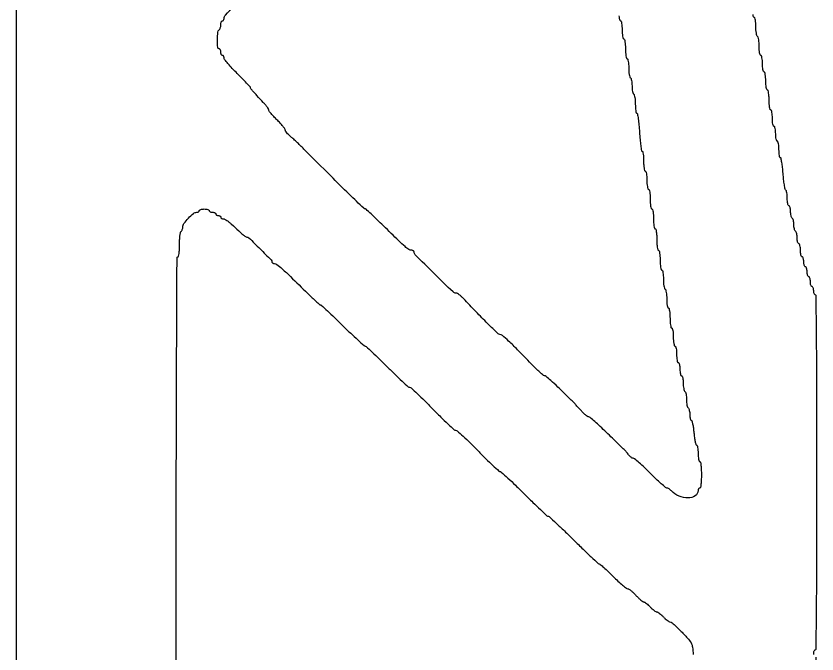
# Model space of a CAD drawing. Extents: x 70 to 555, y 306 to 2131.
# Drawn here: x 70 to 555, y 1218.5 to 1604.9 of the extents above; entities that cross this region are included whole.
import ezdxf

# ---------------------------------------------------------------- set-up
doc = ezdxf.new("R2010")
doc.units = 0

msp = doc.modelspace()

# ---------------------------------------------------------------- linework, layer by layer
for points in [[(70.501733, 1791.502613, 0.000006), (70.250436, 1648.375, 0.000323), (70.057153, 1472.201077, 0.000113), (70, 1218.5, 0.000113), (70.057153, 964.798923, 0.000323)], [(70.250436, 788.625, 0.000006), (70.501733, 645.497387, 0.413696)], [(435.072205, 1605.083446, 0.03053), (435.29375, 1603.46875, 0.031449), (435.610183, 1602.280551, 0.322437), (436, 1602, -0.332234), (436.391033, 1601.707933, -0.026982), (436.70625, 1600.384375, -0.027868), (436.927854, 1598.60834, -0.017105), (437, 1596.5, 0.017105), (437.072146, 1594.39166, 0.027868), (437.29375, 1592.615625, 0.026982), (437.608967, 1591.292067, 0.332234), (438, 1591, -0.339565), (438.395008, 1590.696775, -0.024068), (438.708333, 1589.25, -0.025878), (438.928566, 1587.316313, -0.015416), (439, 1585, 0.015416), (439.071434, 1582.683687, 0.025878), (439.291667, 1580.75, 0.024068), (439.604992, 1579.303225, 0.339565), (440, 1579, -0.331172), (440.390894, 1578.709201, -0.027462), (440.70625, 1577.401711, -0.028158), (440.927848, 1575.64472, -0.017292), (441, 1573.559017, 0.017115), (441.072902, 1571.429906, 0.023783), (441.29375, 1569.534775, 0.021638), (441.60908, 1568.032051, 0.194165), (442, 1567.5, -0.178843), (442.388765, 1567.002457, -0.027992), (442.70625, 1565.776311, -0.028151), (442.926872, 1564.223215, -0.021209), (443, 1562.5, 0.021209), (443.073128, 1560.776785, 0.028151), (443.29375, 1559.223689, 0.027992), (443.611235, 1557.997543, 0.178843), (444, 1557.5, -0.194165), (444.39092, 1556.967949, -0.021638), (444.70625, 1555.465225, -0.023783), (444.927098, 1553.570094, -0.017115), (445, 1551.440983, 0.015574), (445.064986, 1549.355161, 0.025475), (445.264772, 1547.598289, 0.023104), (445.54781, 1546.272754, 0.340914), (445.901351, 1546, -0.367291), (446.283143, 1545.675808, -0.005719), (446.749004, 1542.621875, -0.012066), (447.180892, 1538.909229, -0.007319), (447.52125, 1534.5, 0.007146), (447.860076, 1530.090755, 0.011786), (448.287254, 1526.378125, 0.005464), (448.746835, 1523.317691, 0.368095), (449.119899, 1523, -0.350995), (449.466486, 1522.722513, -0.018729), (449.74147, 1521.2375, -0.022635), (449.936591, 1519.300246, -0.013781), (450, 1517, 0.015416), (450.071434, 1514.683687, 0.025878), (450.291667, 1512.75, 0.024068), (450.604992, 1511.303225, 0.339565), (451, 1511, -0.332234), (451.391033, 1510.707933, -0.026982), (451.70625, 1509.384375, -0.027868), (451.927854, 1507.60834, -0.017105), (452, 1505.5, 0.017105), (452.072146, 1503.39166, 0.027868), (452.29375, 1501.615625, 0.026982), (452.608967, 1500.292067, 0.332234), (453, 1500, -0.339565), (453.395008, 1499.696775, -0.024068), (453.708333, 1498.25, -0.025878), (453.928566, 1496.316313, -0.015416), (454, 1494, 0.015416), (454.071434, 1491.683687, 0.025878), (454.291667, 1489.75, 0.024068), (454.604992, 1488.303225, 0.339565), (455, 1488, -0.339565), (455.395008, 1487.696775, -0.024068), (455.708333, 1486.25, -0.025878), (455.928566, 1484.316313, -0.015416), (456, 1482, 0.015416), (456.071434, 1479.683687, 0.025878), (456.291667, 1477.75, 0.024068), (456.604992, 1476.303225, 0.339565), (457, 1476, -0.345347), (457.400526, 1475.685898, -0.022017), (457.711538, 1474.125, -0.024301), (457.929639, 1472.036573, -0.013867), (458, 1469.5, 0.013867), (458.070361, 1466.963427, 0.024301), (458.288462, 1464.875, 0.022017), (458.599474, 1463.314102, 0.345347), (459, 1463, -0.339565), (459.395008, 1462.696775, -0.024068), (459.708333, 1461.25, -0.025878), (459.928566, 1459.316313, -0.015416), (460, 1457, 0.015416), (460.071434, 1454.683687, 0.025878), (460.291667, 1452.75, 0.024068), (460.604992, 1451.303225, 0.339565), (461, 1451, -0.331172), (461.390894, 1450.709201, -0.027462), (461.70625, 1449.401711, -0.028158), (461.927848, 1447.64472, -0.017292), (462, 1445.559017, 0.017115), (462.072902, 1443.429906, 0.023783), (462.29375, 1441.534775, 0.021638), (462.60908, 1440.032051, 0.194165), (463, 1439.5, -0.194165), (463.39092, 1438.967949, -0.021638), (463.70625, 1437.465225, -0.023783), (463.927098, 1435.570094, -0.017115), (464, 1433.440983, 0.017292), (464.072152, 1431.35528, 0.028158), (464.29375, 1429.598289, 0.027462), (464.609106, 1428.290799, 0.331172), (465, 1428, -0.339565), (465.395008, 1427.696775, -0.024068), (465.708333, 1426.25, -0.025878), (465.928566, 1424.316313, -0.015416), (466, 1422, 0.015416), (466.071434, 1419.683687, 0.025878), (466.291667, 1417.75, 0.024068), (466.604992, 1416.303225, 0.339565), (467, 1416, -0.332234), (467.391033, 1415.707933, -0.026982), (467.70625, 1414.384375, -0.027868), (467.927854, 1412.60834, -0.017105), (468, 1410.5, 0.017105), (468.072146, 1408.39166, 0.027868), (468.29375, 1406.615625, 0.026982), (468.608967, 1405.292067, 0.332234), (469, 1405, -0.322437), (469.389817, 1404.719449, -0.031449), (469.70625, 1403.53125, -0.03053), (469.927795, 1401.916554, -0.01883), (470, 1400, 0.01883), (470.072205, 1398.083446, 0.03053), (470.29375, 1396.46875, 0.031449), (470.610183, 1395.280551, 0.322437), (471, 1395, -0.295869), (471.387127, 1394.748945, -0.04382), (471.70625, 1393.825, -0.037669), (471.92761, 1392.532944, -0.023598), (472, 1391, 0.023598), (472.07239, 1389.467056, 0.037669), (472.29375, 1388.175, 0.04382), (472.612873, 1387.251055, 0.295869), (473, 1387, -0.308946), (473.388352, 1386.73472, -0.037703), (473.70625, 1385.695461, -0.03416), (473.927706, 1384.261135, -0.021227), (474, 1382.559017, 0.02093), (474.073113, 1380.813184, 0.027868), (474.29375, 1379.241025, 0.027581), (474.611109, 1377.999702, 0.179846), (475, 1377.5, -0.178843), (475.388765, 1377.002457, -0.027992), (475.70625, 1375.776311, -0.028151), (475.926872, 1374.223215, -0.021209), (476, 1372.5, 0.021209), (476.073128, 1370.776785, 0.028151), (476.29375, 1369.223689, 0.027992), (476.611235, 1367.997543, 0.178843), (477, 1367.5, -0.159713), (477.386693, 1367.04134, -0.035556), (477.70625, 1366.052725, -0.033489), (477.926586, 1364.803639, -0.026918), (478, 1363.440983, 0.024218), (478.063908, 1362.122311, 0.038571), (478.259238, 1361.010789, 0.045392), (478.541121, 1360.21841, 0.292512), (478.882512, 1360, -0.341), (479.25999, 1359.708686, -0.011988), (479.712236, 1357.796875, -0.01778), (480.134795, 1355.375229, -0.010941), (480.467832, 1352.5, 0.011341), (480.803195, 1349.624807, 0.018406), (481.232877, 1347.203125, 0.012784), (481.694729, 1345.299169, 0.338968), (482.08532, 1345, -0.331632), (482.442918, 1344.73351, -0.027254), (482.731313, 1343.53125, -0.028032), (482.934006, 1341.916665, -0.017211), (483, 1340, 0.01883), (483.072205, 1338.083446, 0.03053), (483.29375, 1336.46875, 0.031449), (483.610183, 1335.280551, 0.322437), (484, 1335, -0.358912), (484.413821, 1334.659026, -0.01702), (484.71875, 1332.75, -0.020476), (484.932089, 1330.198174, -0.010616), (485, 1327, -0.010616), (484.932089, 1323.801826, -0.020476), (484.71875, 1321.25, -0.01702), (484.413821, 1319.340974, -0.358912), (484, 1319, 0.154765), (483.618614, 1318.879052, 0.09778), (483.29375, 1318.538393, 0.080164), (483.074515, 1318.02945, 0.061768), (483, 1317.428571, -0.254697), (481.280893, 1314.272683, -0.141466), (476.966264, 1312.975018, -0.103017), (471.45339, 1314.059413, -0.105886), (466.89339, 1317.25, 0.032446), (466.184014, 1317.9197, 0.033268), (465.399615, 1318.485938, 0.035259), (464.655925, 1318.880949, 0.104823), (464.094298, 1319, -0.179285), (463.353569, 1319.274424, -0.004638), (460.646015, 1321.64375, -0.009259), (457.504391, 1324.550983, -0.006125), (454, 1328, 0.006887), (450.485143, 1331.448784, 0.010285), (447.31094, 1334.35625, 0.005652), (444.58202, 1336.700384, 0.176394), (443.759165, 1337, -0.120072), (443.150441, 1337.14832, -0.043846), (442.396542, 1337.626915, -0.04035), (441.630865, 1338.317565, -0.038221), (440.970759, 1339.134178, 0.014751), (440.311386, 1340.033032, 0.01156), (439.545743, 1340.969214, 0.011727), (438.792342, 1341.80754, 0.027913), (438.18496, 1342.384178, -0.015294), (437.306281, 1343.177215, -0.000751), (434.48846, 1345.889415, -0.001216), (431.15288, 1349.125344, -0.000878), (427.447781, 1352.75, 0.006018), (423.745634, 1356.298021, 0.009027), (420.422441, 1359.296353, 0.004627), (417.561913, 1361.738921, 0.166773), (416.762821, 1362.046094, -0.148795), (416.078969, 1362.281788, -0.019045), (414.842829, 1363.251934, -0.020919), (413.432633, 1364.553428, -0.016021), (412, 1366.086353, 0.004111), (410.493309, 1367.777516, 0.003393), (408.859976, 1369.556344, 0.003426), (407.338803, 1371.168331, 0.009144), (406.225451, 1372.290259, 0.00125), (398.049744, 1380.193371, 0.007604), (393.746946, 1384.207772, 0.008329), (390.977851, 1386.630931, 0.177379), (389.970245, 1387, -0.179654), (389.309409, 1387.245363, -0.005968), (387.173793, 1389.129688, -0.010667), (384.690914, 1391.471828, -0.007148), (381.948455, 1394.25, 0.002834), (373.657725, 1402.794902, 0.010552), (368.296028, 1408.032835, 0.010156), (364.510296, 1411.436523, 0.179903), (362.994927, 1412, -0.195399), (361.905012, 1412.442844, -0.001812), (355.571917, 1418.651726, -0.006005), (348.555614, 1425.748906, -0.004458), (340.970077, 1433.75, 0.021897), (339.705281, 1434.994181, 0.02625), (338.407847, 1436.045312, 0.026438), (337.244111, 1436.800382, 0.131421), (336.497772, 1437, -0.194933), (334.619076, 1437.761372, -0.001644), (323.159378, 1448.948522, -0.001617), (311.76268, 1460.220258, -0.199505), (311, 1462.055614, 0.159706), (310.881934, 1462.415823, 0.096798), (310.548878, 1462.722587, 0.078471), (310.051576, 1462.929751, 0.059594), (309.464267, 1463, -0.14724), (307.865952, 1463.481102, -0.033183), (305.582363, 1465.221063, -0.013681), (301.749514, 1468.754686, -0.001275), (292.559806, 1477.75, 0.00266), (288.52328, 1481.679297, 0.004247), (285.027865, 1484.989063, 0.001029), (281.948615, 1487.84375, 0.188567), (281.549039, 1488, -0.194774), (280.544572, 1488.406717, -0.000801), (271.782579, 1496.921065, -0.00309), (260.553766, 1508.003701, -0.001043), (244.32631, 1524.286853, 0.004747), (242.122135, 1526.466064, 0.004154), (239.777511, 1528.703013, 0.004179), (237.625622, 1530.688635, 0.01242), (236.10622, 1532, -0.023289), (234.93781, 1533.053592, -0.027965), (233.945914, 1534.151884, -0.028542), (233.230915, 1535.150125, -0.13627), (233.02991, 1535.814924, 0.152625), (232.775714, 1536.567703, 0.013549), (231.540036, 1538.174196, 0.016706), (229.917307, 1540.038736, 0.012244), (228, 1542, -0.010484), (226.084558, 1543.945602, -0.014822), (224.46875, 1545.762158, -0.010883), (223.21949, 1547.321078, -0.164923), (223, 1547.968409, 0.138982), (222.825977, 1548.582376, 0.017023), (222.045312, 1549.757366, 0.019099), (220.994582, 1551.114947, 0.014691), (219.75, 1552.51624, -0.002087), (215.894764, 1556.642587, -0.008964), (213.653732, 1559.150081, -0.008724), (212.225117, 1560.867109, -0.170761), (212, 1561.507046, 0.18947), (211.849358, 1561.890309, 0.001629), (209.65, 1564.240488, 0.005397), (207.066565, 1566.924475, 0.003418), (204, 1570, -0.009075), (200.934979, 1573.144336, -0.01309), (198.35, 1576.042765, -0.008786), (196.322181, 1578.527206, -0.168306), (196, 1579.45722, 0.06297), (195.925415, 1580.0471, 0.081064), (195.70625, 1580.546809, 0.098251), (195.381371, 1580.881201, 0.152147), (195, 1581, -0.191087), (194.618118, 1581.151477, -0.088204), (194.29375, 1581.5875, -0.068025), (194.073693, 1582.234582, -0.048028), (194, 1583, 0.048028), (193.926307, 1583.765418, 0.068025), (193.70625, 1584.4125, 0.088204), (193.381882, 1584.848523, 0.191087), (193, 1585, -0.396532), (192.162744, 1585.787881, -0.015187), (192.021176, 1590.447527, -0.016506), (192.175801, 1595.130068, -0.242387), (193, 1596.5, 0.130646), (193.384508, 1596.906663, 0.045439), (193.70625, 1597.653525, 0.041396), (193.926158, 1598.57934, 0.037634), (194, 1599.559017, -0.039081), (194.07317, 1600.49372, -0.058208), (194.29375, 1601.282961, -0.076538), (194.617207, 1601.820624, -0.222681), (195, 1602, 0.14619), (195.381348, 1602.113933, 0.099189), (195.70625, 1602.434305, 0.083116), (195.925249, 1602.913287, 0.065842), (196, 1603.478484, -0.19322), (196.784666, 1605.433176, -0.001963), (207.320959, 1616.355786, -0.001911)], [(553.073693, 1218.234582, -0.048028), (553, 1219, -0.048028), (553.073693, 1219.765418, -0.068025), (553.29375, 1220.4125, -0.088204), (553.618118, 1220.848523, -0.191087), (554, 1221, 0.411297), (554.490993, 1221.486123, 0.000167), (554.747674, 1248.125, 0.001714), (554.942183, 1281.236231, 0.000612), (555, 1328.5, 0.000612), (554.942183, 1375.763769, 0.001714), (554.747674, 1408.875, 0.000167), (554.490993, 1435.513877, 0.411297), (554, 1436, -0.226478), (553.617064, 1436.182831, -0.074992), (553.29375, 1436.734375, -0.057076), (553.073116, 1437.542644, -0.038131), (553, 1438.5, 0.038131), (552.926884, 1439.457356, 0.057076), (552.70625, 1440.265625, 0.074992), (552.382936, 1440.817169, 0.226478), (552, 1441, -0.254951), (551.615738, 1441.209557, -0.06271), (551.29375, 1441.88125, -0.048861), (551.072766, 1442.850749, -0.031626), (551, 1444, 0.031626), (550.927234, 1445.149251, 0.048861), (550.70625, 1446.11875, 0.06271), (550.384262, 1446.790443, 0.254951), (550, 1447, -0.254951), (549.615738, 1447.209557, -0.06271), (549.29375, 1447.88125, -0.048861), (549.072766, 1448.850749, -0.031626), (549, 1450, 0.031626), (548.927234, 1451.149251, 0.048861), (548.70625, 1452.11875, 0.06271), (548.384262, 1452.790443, 0.254951), (548, 1453, -0.254951), (547.615738, 1453.209557, -0.06271), (547.29375, 1453.88125, -0.048861), (547.072766, 1454.850749, -0.031626), (547, 1456, 0.031626), (546.927234, 1457.149251, 0.048861), (546.70625, 1458.11875, 0.06271), (546.384262, 1458.790443, 0.254951), (546, 1459, -0.295869), (545.612873, 1459.251055, -0.04382), (545.29375, 1460.175, -0.037669), (545.07239, 1461.467056, -0.023598), (545, 1463, 0.023598), (544.92761, 1464.532944, 0.037669), (544.70625, 1465.825, 0.04382), (544.387127, 1466.748945, 0.295869), (544, 1467, -0.275259), (543.614478, 1467.229636, -0.053437), (543.29375, 1468.010789, -0.043243), (543.072564, 1469.122516, -0.027497), (543, 1470.440983, 0.026918), (542.926586, 1471.803639, 0.033489), (542.70625, 1473.052725, 0.035556), (542.386693, 1474.04134, 0.159713), (542, 1474.5, -0.158284), (541.61344, 1474.955916, -0.036095), (541.29375, 1475.929939, -0.033884), (541.073436, 1477.159953, -0.02738), (541, 1478.5, 0.02738), (540.926564, 1479.840047, 0.033884), (540.70625, 1481.070061, 0.036095), (540.38656, 1482.044084, 0.158284), (540, 1482.5, -0.159713), (539.613307, 1482.95866, -0.035556), (539.29375, 1483.947275, -0.033489), (539.073414, 1485.196361, -0.026918), (539, 1486.559017, 0.027497), (538.927436, 1487.877484, 0.043243), (538.70625, 1488.989211, 0.053437), (538.385522, 1489.770364, 0.275259), (538, 1490, -0.308946), (537.611648, 1490.26528, -0.037703), (537.29375, 1491.304539, -0.03416), (537.072294, 1492.738865, -0.021227), (537, 1494.440983, 0.018998), (536.933798, 1496.182734, 0.02585), (536.733633, 1497.742051, 0.024642), (536.446722, 1498.975018, 0.186963), (536.093219, 1499.442387, -0.209873), (535.706899, 1500.002875, -0.007541), (535.243615, 1502.628397, -0.012733), (534.812898, 1505.820836, -0.008453), (534.4743, 1509.501404, 0.008649), (534.137836, 1513.143123, 0.01419), (533.712535, 1516.209788, 0.007821), (533.256045, 1518.692626, 0.35749), (532.881081, 1519, -0.335249), (532.536194, 1519.260527, -0.025625), (532.258817, 1520.46875, -0.027041), (532.063552, 1522.083293, -0.016574), (532, 1524, 0.01883), (531.927795, 1525.916554, 0.03053), (531.70625, 1527.53125, 0.031449), (531.389817, 1528.719449, 0.322437), (531, 1529, -0.31052), (530.611488, 1529.267028, -0.036969), (530.29375, 1530.321875, -0.033738), (530.072283, 1531.775243, -0.020945), (530, 1533.5, 0.020945), (529.927717, 1535.224757, 0.033738), (529.70625, 1536.678125, 0.036969), (529.388512, 1537.732972, 0.31052), (529, 1538, -0.322437), (528.610183, 1538.280551, -0.031449), (528.29375, 1539.46875, -0.03053), (528.072205, 1541.083446, -0.01883), (528, 1543, 0.01883), (527.927795, 1544.916554, 0.03053), (527.70625, 1546.53125, 0.031449), (527.389817, 1547.719449, 0.322437), (527, 1548, -0.339565), (526.604992, 1548.303225, -0.024068), (526.291667, 1549.75, -0.025878), (526.071434, 1551.683687, -0.015416), (526, 1554, 0.015416), (525.928566, 1556.316313, 0.025878), (525.708333, 1558.25, 0.024068), (525.395008, 1559.696775, 0.339565), (525, 1560, -0.332234), (524.608967, 1560.292067, -0.026982), (524.29375, 1561.615625, -0.027868), (524.072146, 1563.39166, -0.017105), (524, 1565.5, 0.017105), (523.927854, 1567.60834, 0.027868), (523.70625, 1569.384375, 0.026982), (523.391033, 1570.707933, 0.332234), (523, 1571, -0.322437), (522.610183, 1571.280551, -0.031449), (522.29375, 1572.46875, -0.03053), (522.072205, 1574.083446, -0.01883), (522, 1576, 0.01883), (521.927795, 1577.916554, 0.03053), (521.70625, 1579.53125, 0.031449), (521.389817, 1580.719449, 0.322437), (521, 1581, -0.331172), (520.609106, 1581.290799, -0.027462), (520.29375, 1582.598289, -0.028158), (520.072152, 1584.35528, -0.017292), (520, 1586.440983, 0.017115), (519.927098, 1588.570094, 0.023783), (519.70625, 1590.465225, 0.021638), (519.39092, 1591.967949, 0.194165), (519, 1592.5, -0.194165), (518.60908, 1593.032051, -0.021638), (518.29375, 1594.534775, -0.023783), (518.072902, 1596.429906, -0.017115), (518, 1598.559017, 0.017292), (517.927848, 1600.64472, 0.028158), (517.70625, 1602.401711, 0.027462), (517.390894, 1603.709201, 0.331172), (517, 1604, -0.339565), (516.604992, 1604.303225, -0.024068), (516.291667, 1605.75, -0.025878)], [(167.057365, 1112.317787, -0.00027), (167, 1218.5, -0.00027), (167.057365, 1324.682213, -0.000769), (167.25104, 1398.625, -0.000034), (167.504098, 1458.506223, -0.412956), (168, 1459, 0.354422), (168.409341, 1459.331844, 0.018695), (168.716402, 1461.110246, 0.021763), (168.931287, 1463.489494, 0.011639), (169, 1466.440983, -0.012539), (169.072633, 1469.336795, -0.018327), (169.29375, 1471.877725, -0.014001), (169.605685, 1473.92157, -0.21256), (170, 1474.5, 0.11281), (170.383613, 1474.878164, 0.049971), (170.70625, 1475.516442, 0.045976), (170.925937, 1476.291283, 0.046129), (171, 1477.09235, -0.161579), (171.705628, 1479.218877, -0.029819), (174.40347, 1482.419262, -0.029309), (177.452462, 1485.272088, -0.175151), (179.466667, 1486, 0.063376), (180.05292, 1486.074609, 0.081363), (180.549583, 1486.29375, 0.098399), (180.881912, 1486.618633, 0.151278), (181, 1487, -0.254951), (181.209557, 1487.384262, -0.06271), (181.88125, 1487.70625, -0.048861), (182.850749, 1487.927234, -0.031626), (184, 1488, -0.031626), (185.149251, 1487.927234, -0.048861), (186.11875, 1487.70625, -0.06271), (186.790443, 1487.384262, -0.254951), (187, 1487, 0.191087), (187.151477, 1486.618118, 0.088204), (187.5875, 1486.29375, 0.068025), (188.234582, 1486.073693, 0.048028), (189, 1486, -0.048028), (189.765418, 1485.926307, -0.068025), (190.4125, 1485.70625, -0.088204), (190.848523, 1485.381882, -0.191087), (191, 1485, 0.148195), (191.115568, 1484.618646, 0.098894), (191.440625, 1484.29375, 0.082425), (191.926543, 1484.074694, 0.064853), (192.5, 1484, -0.064853), (193.073457, 1483.925306, -0.082425), (193.559375, 1483.70625, -0.098894), (193.884432, 1483.381354, -0.148195), (194, 1483, 0.151278), (194.118088, 1482.618633, 0.098399), (194.450417, 1482.29375, 0.081363), (194.94708, 1482.074609, 0.063376), (195.533333, 1482, -0.121139), (196.338131, 1481.802111, -0.023938), (197.629562, 1481.045312, -0.024083), (199.0831, 1479.994179, -0.020344), (200.51624, 1478.75, 0.002292), (204.866806, 1474.688609, 0.012036), (207.320529, 1472.526169, 0.016918), (208.926292, 1471.268366, 0.158981), (209.74898, 1471, -0.195496), (211.052125, 1470.470233, -0.002293), (217.789822, 1463.847014, -0.002276), (224.469719, 1457.159495, -0.197581), (225, 1455.869953, 0.170497), (225.116569, 1455.538037, 0.09427), (225.447011, 1455.255549, 0.07481), (225.939621, 1455.064485, 0.05522), (226.521739, 1455, -0.170647), (228.016008, 1454.474719, -0.01456), (231.157355, 1451.800794, -0.009672), (236.224238, 1447.045824, -0.001337), (246.533646, 1436.935095, 0.004841), (249.282124, 1434.277114, 0.007458), (251.715326, 1432.037184, 0.003098), (253.823535, 1430.177103, 0.181132), (254.296374, 1430, -0.188613), (254.787727, 1429.807812, -0.001048), (258.53953, 1426.328125, -0.004288), (262.799388, 1422.291814, -0.002687), (267.717342, 1417.5, 0.003518), (272.651282, 1412.708578, 0.005539), (276.961589, 1408.671875, 0.001736), (280.730168, 1405.244058, 0.185745), (281.364471, 1405, -0.18889), (281.995066, 1404.752959, -0.001807), (285.668609, 1401.328125, -0.005689), (289.870364, 1397.291418, -0.003614), (294.675452, 1392.5, 0.004943), (299.505546, 1387.709178, 0.007617), (303.785809, 1383.671875, 0.003189), (307.495247, 1380.321482, 0.18409), (308.33882, 1380, -0.187097), (309.181272, 1379.673323, -0.003063), (312.960229, 1376.18125, -0.007497), (317.315635, 1371.982538, -0.00485), (322.23503, 1367, 0.005063), (327.15852, 1362.017558, 0.007799), (331.526748, 1357.81875, 0.003307), (335.312437, 1354.338308, 0.186312), (336.18883, 1354, -0.184613), (337.063932, 1353.665488, -0.0035), (340.739336, 1350.328125, -0.008018), (344.984944, 1346.290724, -0.005221), (349.762796, 1341.5, 0.004323), (354.52391, 1336.708881, 0.006734), (358.717074, 1332.671875, 0.002497), (362.365921, 1329.286464, 0.187909), (363.101249, 1329, -0.186597), (363.844103, 1328.712771, -0.002105), (367.855569, 1325.034375, -0.006138), (372.455561, 1320.674565, -0.00392), (377.699769, 1315.5, 0.003362), (382.932548, 1310.325158, 0.005311), (387.496566, 1305.965625, 0.001585), (391.493903, 1302.251447, 0.18857), (392.136917, 1302, -0.18843), (392.783661, 1301.747296, -0.001371), (397.104182, 1297.740625, -0.004924), (402.027482, 1293.058289, -0.003105), (407.686966, 1287.5, 0.002828), (413.340334, 1281.94156, 0.004505), (418.244327, 1277.259375, 0.001151), (422.558636, 1273.2325, 0.189379), (423.150469, 1273, -0.18056), (423.714883, 1272.78931, -0.003848), (425.976357, 1270.796875, -0.008377), (428.59411, 1268.374334, -0.005489), (431.532258, 1265.5, 0.008492), (434.505141, 1262.626423, 0.012348), (437.230839, 1260.203125, 0.007941), (439.567021, 1258.290026, 0.169156), (440.399767, 1258, -0.149179), (441.135716, 1257.775426, -0.021059), (442.427112, 1256.825, -0.022473), (443.89719, 1255.531704, -0.01741), (445.381035, 1254, 0.014069), (446.845485, 1252.467968, 0.019075), (448.256787, 1251.175, 0.016283), (449.48074, 1250.203405, 0.160968), (450.096188, 1250, -0.142897), (450.685635, 1249.828028, -0.021873), (451.697257, 1249.11875, -0.022955), (452.846308, 1248.148704, -0.018104), (454, 1247, 0.019649), (455.16074, 1245.851395, 0.024342), (456.330998, 1244.88125, 0.023816), (457.368844, 1244.177485, 0.137928), (458, 1244, -0.137928), (458.631156, 1243.822515, -0.023816), (459.669002, 1243.11875, -0.024342), (460.83926, 1242.148605, -0.019649), (462, 1241, 0.018412), (463.155093, 1239.851316, 0.023238), (464.308364, 1238.88125, 0.022271), (465.325144, 1238.17313, 0.14189), (465.922949, 1238, -0.192552), (467.393907, 1237.411717, -0.00593), (472.157819, 1232.766778, -0.011236), (476.599417, 1228.128241, -0.054508), (478.75, 1225.193072, -0.099217), (479.641323, 1222.553355, -0.026844), (479.969981, 1218.130717, -0.020274)], [(554.747674, 1189.875, 0.000167), (554.490993, 1216.513877, 0.411297)]]:
    msp.add_lwpolyline(points, format="xyb")

doc.saveas('drawing.dxf')
